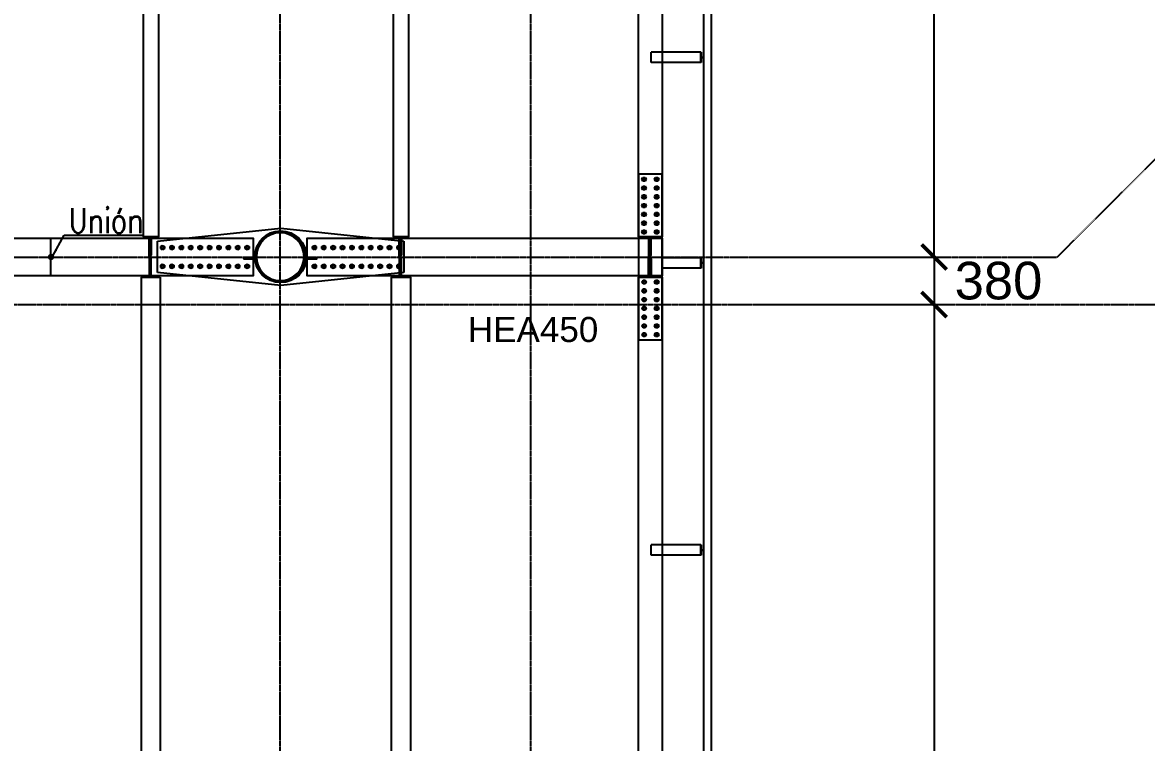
# Model space of a CAD drawing. Header units: millimetres. Extents: x -12345 to 95575, y -14368 to 31862.
# Drawn here: x 80943 to 89912, y 13506 to 19251 of the extents above; entities that cross this region are included whole.
import ezdxf
from ezdxf.enums import TextEntityAlignment as Align

# ---------------------------------------------------------------- set-up
doc = ezdxf.new("R2010")
doc.units = ezdxf.units.MM
doc.header["$LTSCALE"] = 0.95
doc.linetypes.add('DXK_LINE_DOT3', pattern=[5.9187, 2.979, -0.9799, 0.9799, -0.9799])
doc.layers.get('0').update_dxf_attribs({"color": 255})
for name, color, linetype, lineweight in [('0-3', 250, 'Continuous', 5), ('E_COLUMNAS-1', 1, 'Continuous', 25), ('E_COLUMNAS-3', 1, 'Continuous', 35), ('E_TEXTO', 3, 'Continuous', 9), ('E_VIGAS-1', 254, 'Continuous', 25)]:
    doc.layers.add(name, color=color, linetype=linetype, lineweight=lineweight)
for name, color, linetype in [('COTAS', 8, 'Continuous'), ('HCB-EJES', 1, 'Continuous'), ('HCB_VIGAS', 4, 'Continuous'), ('UNIÒN', 6, 'Continuous')]:
    doc.layers.add(name, color=color, linetype=linetype)
doc.styles.add('CNI_COTAS', font='romans.shx', dxfattribs={"width": 0.8})
doc.styles.add('VERDANA', font='arial.ttf')
doc.dimstyles.new('1.125', dxfattribs={"dimscale": 0, "dimtxt": 300, "dimasz": 200, "dimexe": 4, "dimexo": 4, "dimgap": 15, "dimtad": 0, "dimdec": 0, "dimzin": 4, "dimdsep": 46, "dimtxsty": 'VERDANA', "dimblk": 'ARCHTICK', "dimcen": -10, "dimclrd": 256, "dimclrt": 3, "dimadec": 0, "dimazin": 0, "dimtfac": 1, "dimtdec": 0, "dimtmove": 2, "dimatfit": 0, "dimldrblk": 'OBLIQUE', "dimfxl": 0.05, "dimtolj": 1, "dimtzin": 0, "dimarcsym": 0})
doc.dimstyles.new('UNIÒN', dxfattribs={"dimscale": 0, "dimtxt": 200, "dimasz": 60, "dimexe": 4, "dimexo": 4, "dimgap": 15, "dimtad": 1, "dimdec": 0, "dimzin": 4, "dimdsep": 46, "dimtxsty": 'CNI_COTAS', "dimcen": -0.09, "dimclrd": 6, "dimclrt": 3, "dimadec": 0, "dimazin": 0, "dimtfac": 1, "dimtdec": 0, "dimtmove": 2, "dimatfit": 0, "dimfxl": 0.05, "dimtolj": 1, "dimtzin": 0, "dimarcsym": 0})

# ---------------------------------------------------------------- blocks, each defined once
blk = doc.blocks.new('EST_SFM_VIGA-METALICA-SECCION-C - EST_SFM_VIGA-METALICA-UPN160-1510871-_10_00m_N_E_-NIVEL-3 DOC')
at = {"layer": 'E_VIGAS-1'}
for p, q in [((11.677, 0.0179), (-11.6899, 0.0179)), ((-11.6899, -0.0471), (11.677, -0.0471))]:
    blk.add_line(p, q, dxfattribs=at)
blk = doc.blocks.new('DCTIB_CNI_EST_MOD-1A-FAC_0001_rvt-2-_10_00m_N_E_-NIVEL-3 DOC')
at = {"layer": 'E_VIGAS-1'}
for p, q in [((3.2962, 159.5944), (3.2962, 159.6764)), ((3.6945, 159.6764), (3.2962, 159.6764)), ((3.6945, 159.6764), (3.6945, 159.5944)), ((3.6945, 159.5944), (3.6945, 159.6764)), ((3.6945, 159.6764), (3.6954, 159.6764)), ((3.6953, 159.6379), (3.7005, 159.6379)), ((3.6954, 159.6764), (3.6954, 159.6486)), ((3.7005, 159.6379), (3.7144, 159.6379)), ((3.6945, 159.5944), (3.2962, 159.5944)), ((3.6954, 159.5944), (3.6945, 159.5944)), ((3.7005, 159.6329), (3.6952, 159.6329)), ((3.6954, 159.6222), (3.6954, 159.5944)), ((3.7144, 159.6329), (3.7005, 159.6329)), ((3.3864, 157.9541), (3.3864, 158.0361)), ((3.6945, 158.0361), (3.3864, 158.0361)), ((3.6945, 158.0361), (3.6945, 157.9541)), ((3.6945, 157.9541), (3.6945, 158.0361)), ((3.6945, 158.0361), (3.6954, 158.0361)), ((3.6954, 158.0361), (3.6954, 158.0083)), ((3.6945, 157.9541), (3.3864, 157.9541)), ((3.6954, 157.9541), (3.6945, 157.9541)), ((3.7005, 157.9926), (3.6952, 157.9926)), ((3.6953, 157.9976), (3.7005, 157.9976)), ((3.6954, 157.9819), (3.6954, 157.9541)), ((3.7005, 157.9976), (3.7144, 157.9976)), ((3.7144, 157.9926), (3.7005, 157.9926)), ((3.2962, 155.6628), (3.2962, 155.7448)), ((3.6945, 155.7448), (3.2962, 155.7448)), ((3.6945, 155.7448), (3.6945, 155.6628)), ((3.6945, 155.6628), (3.6945, 155.7448)), ((3.6945, 155.7448), (3.6954, 155.7448)), ((3.7005, 155.7013), (3.6952, 155.7013)), ((3.6953, 155.7063), (3.7005, 155.7063)), ((3.6954, 155.7448), (3.6954, 155.717)), ((3.6954, 155.6906), (3.6954, 155.6628)), ((3.7005, 155.7063), (3.7144, 155.7063)), ((3.7144, 155.7013), (3.7005, 155.7013)), ((3.6945, 155.6628), (3.2962, 155.6628)), ((3.6954, 155.6628), (3.6945, 155.6628))]:
    blk.add_line(p, q, dxfattribs=at)
for points, knots in [([(3.6954, 159.6486), (3.6954, 159.6477), (3.6955, 159.646), (3.6957, 159.6436), (3.6962, 159.6415), (3.697, 159.6396), (3.6983, 159.6382), (3.6997, 159.6379), (3.7005, 159.6379)], [0, 0, 0, 0, 0.142857, 0.285714, 0.428571, 0.571429, 0.785714, 1, 1, 1, 1]), ([(3.7005, 159.6379), (3.6994, 159.6379), (3.6981, 159.6383), (3.6968, 159.6398), (3.6962, 159.6414), (3.6959, 159.6428), (3.6957, 159.6439), (3.6955, 159.6457), (3.6954, 159.6473), (3.6954, 159.6486)], [0, 0, 0, 0, 0.285714, 0.428571, 0.571429, 0.678571, 0.732143, 0.785714, 1, 1, 1, 1]), ([(3.6954, 159.6222), (3.6954, 159.623), (3.6955, 159.6247), (3.6957, 159.6271), (3.6962, 159.6292), (3.697, 159.6312), (3.6983, 159.6326), (3.6997, 159.6329), (3.7005, 159.6329)], [0, 0, 0, 0, 0.142857, 0.285714, 0.428571, 0.571429, 0.785714, 1, 1, 1, 1]), ([(3.7005, 159.6329), (3.6994, 159.6329), (3.6981, 159.6325), (3.6968, 159.6309), (3.6962, 159.6294), (3.6959, 159.6279), (3.6957, 159.6268), (3.6955, 159.625), (3.6954, 159.6235), (3.6954, 159.6222)], [0, 0, 0, 0, 0.285714, 0.428571, 0.571429, 0.678571, 0.732143, 0.785714, 1, 1, 1, 1]), ([(3.6954, 158.0083), (3.6954, 158.0074), (3.6955, 158.0057), (3.6957, 158.0033), (3.6962, 158.0012), (3.697, 157.9993), (3.6983, 157.9979), (3.6997, 157.9976), (3.7005, 157.9976)], [0, 0, 0, 0, 0.142857, 0.285714, 0.428571, 0.571429, 0.785714, 1, 1, 1, 1]), ([(3.7005, 157.9976), (3.6994, 157.9976), (3.6981, 157.998), (3.6968, 157.9996), (3.6962, 158.0011), (3.6959, 158.0026), (3.6957, 158.0037), (3.6955, 158.0054), (3.6954, 158.007), (3.6954, 158.0083)], [0, 0, 0, 0, 0.285714, 0.428571, 0.571429, 0.678571, 0.732143, 0.785714, 1, 1, 1, 1]), ([(3.6954, 157.9819), (3.6954, 157.9828), (3.6955, 157.9845), (3.6957, 157.9869), (3.6962, 157.989), (3.697, 157.9909), (3.6983, 157.9923), (3.6997, 157.9926), (3.7005, 157.9926)], [0, 0, 0, 0, 0.142857, 0.285714, 0.428571, 0.571429, 0.785714, 1, 1, 1, 1]), ([(3.7005, 157.9926), (3.6994, 157.9926), (3.6981, 157.9922), (3.6968, 157.9906), (3.6962, 157.9891), (3.6959, 157.9876), (3.6957, 157.9865), (3.6955, 157.9848), (3.6954, 157.9832), (3.6954, 157.9819)], [0, 0, 0, 0, 0.285714, 0.428571, 0.571429, 0.678571, 0.732143, 0.785714, 1, 1, 1, 1]), ([(3.6954, 155.717), (3.6954, 155.7161), (3.6955, 155.7144), (3.6957, 155.712), (3.6962, 155.7099), (3.697, 155.7079), (3.6983, 155.7066), (3.6997, 155.7063), (3.7005, 155.7063)], [0, 0, 0, 0, 0.142857, 0.285714, 0.428571, 0.571429, 0.785714, 1, 1, 1, 1]), ([(3.7005, 155.7063), (3.6994, 155.7063), (3.6981, 155.7067), (3.6968, 155.7082), (3.6962, 155.7098), (3.6959, 155.7112), (3.6957, 155.7123), (3.6955, 155.7141), (3.6954, 155.7157), (3.6954, 155.717)], [0, 0, 0, 0, 0.285714, 0.428571, 0.571429, 0.678571, 0.732143, 0.785714, 1, 1, 1, 1]), ([(3.6954, 155.6906), (3.6954, 155.6914), (3.6955, 155.6931), (3.6957, 155.6955), (3.6962, 155.6976), (3.697, 155.6996), (3.6983, 155.701), (3.6997, 155.7013), (3.7005, 155.7013)], [0, 0, 0, 0, 0.142857, 0.285714, 0.428571, 0.571429, 0.785714, 1, 1, 1, 1]), ([(3.7005, 155.7013), (3.6994, 155.7013), (3.6981, 155.7009), (3.6968, 155.6993), (3.6962, 155.6978), (3.6959, 155.6963), (3.6957, 155.6952), (3.6955, 155.6934), (3.6954, 155.6918), (3.6954, 155.6906)], [0, 0, 0, 0, 0.285714, 0.428571, 0.571429, 0.678571, 0.732143, 0.785714, 1, 1, 1, 1])]:
    blk.add_open_spline(points, degree=3, knots=knots, dxfattribs=at)
at = {"layer": 'E_VIGAS-1', "rotation": 269.9999999999999}
blk.add_blockref('EST_SFM_VIGA-METALICA-SECCION-C - EST_SFM_VIGA-METALICA-UPN160-1510871-_10_00m_N_E_-NIVEL-3 DOC', (3.7616, 153.4061), dxfattribs=at)
blk = doc.blocks.new('EST_SCM_COLUMNA-METALICA-SECCION-CIRCULAR - EST_SCM_COLUMNA-TUBULAR-CIRCULAR_PTEØ_16__e_12_7mm-V45-_10_00m_N_E_-NIVEL-3 DOC')
at = {"layer": 'E_COLUMNAS-1'}
h = blk.add_hatch(dxfattribs=at)
h.set_pattern_fill('FP_14', color=256, style=0, pattern_type=2)
h.set_pattern_definition([(225, (158.043, -0.338), (0.15909903, -0.15909903), [])])
h.paths.add_polyline_path([(0.2032, 0), (0.1973, 0.0486), (0.1799, 0.0944), (0.15, 0.1366), (0.1154, 0.1672), (0.0676, 0.1911), (0.02, 0.2017), (-0.0245, 0.2017), (-0.0721, 0.19), (-0.1154, 0.1672), (-0.1521, 0.1347), (-0.1822, 0.0885), (-0.1977, 0.0456), (-0.2032, 0), (-0.1973, -0.0486), (-0.1799, -0.0944), (-0.15, -0.1366), (-0.1154, -0.1672), (-0.0721, -0.19), (-0.02, -0.2017), (0.0245, -0.2017), (0.0721, -0.19), (0.1154, -0.1672), (0.1521, -0.1347), (0.1822, -0.0885), (0.1977, -0.0456)])
h.paths.add_polyline_path([(0.1905, 0), (0.185, -0.0456), (0.1687, -0.0885), (0.1426, -0.1263), (0.1082, -0.1568), (0.0676, -0.1781), (0.02, -0.1891), (-0.0245, -0.1887), (-0.0676, -0.1781), (-0.1082, -0.1568), (-0.1426, -0.1263), (-0.1687, -0.0885), (-0.185, -0.0456), (-0.1905, 0), (-0.1838, 0.0486), (-0.1646, 0.0944), (-0.1426, 0.1263), (-0.1082, 0.1568), (-0.0676, 0.1781), (-0.02, 0.1891), (0.0245, 0.1887), (0.0721, 0.1758), (0.1082, 0.1568), (0.1426, 0.1263), (0.1687, 0.0885), (0.185, 0.0456)])
for points in [[(0.2032, 0, 1), (-0.2032, 0, 1)], [(-0.1905, 0, 1), (0.1905, 0, 1)]]:
    blk.add_lwpolyline(points, format="xyb", close=True, dxfattribs=at)
blk = doc.blocks.new('Bolt-72574620-1925 - 1471')
at = {"color": 253, "linetype": 'Continuous'}
for p, q in [((95980.3, 23644.4), (95995.3, 23653.1)), ((95980.3, 23627.1), (95980.3, 23644.4)), ((95995.3, 23618.5), (95980.3, 23627.1)), ((95995.3, 23653.1), (96010.3, 23644.4)), ((96010.3, 23627.1), (95995.3, 23618.5)), ((96010.3, 23644.4), (96010.3, 23627.1)), ((96055.3, 23644.4), (96070.3, 23653.1)), ((96055.3, 23627.1), (96055.3, 23644.4)), ((96070.3, 23618.5), (96055.3, 23627.1)), ((96070.3, 23653.1), (96085.3, 23644.4)), ((96085.3, 23627.1), (96070.3, 23618.5)), ((96085.3, 23644.4), (96085.3, 23627.1)), ((96130.3, 23644.4), (96145.3, 23653.1)), ((96130.3, 23627.1), (96130.3, 23644.4)), ((96145.3, 23618.5), (96130.3, 23627.1)), ((96145.3, 23653.1), (96160.3, 23644.4)), ((96160.3, 23627.1), (96145.3, 23618.5)), ((96160.3, 23644.4), (96160.3, 23627.1)), ((96205.3, 23644.4), (96220.3, 23653.1)), ((96205.3, 23627.1), (96205.3, 23644.4)), ((96220.3, 23618.5), (96205.3, 23627.1)), ((96220.3, 23653.1), (96235.3, 23644.4)), ((96235.3, 23627.1), (96220.3, 23618.5)), ((96235.3, 23644.4), (96235.3, 23627.1)), ((96280.3, 23644.4), (96295.3, 23653.1)), ((96280.3, 23627.1), (96280.3, 23644.4)), ((96295.3, 23618.5), (96280.3, 23627.1)), ((96295.3, 23653.1), (96310.3, 23644.4)), ((96310.3, 23627.1), (96295.3, 23618.5)), ((96310.3, 23644.4), (96310.3, 23627.1)), ((96355.3, 23644.4), (96370.3, 23653.1)), ((96355.3, 23627.1), (96355.3, 23644.4)), ((96370.3, 23618.5), (96355.3, 23627.1)), ((96370.3, 23653.1), (96385.3, 23644.4)), ((96385.3, 23627.1), (96370.3, 23618.5)), ((96385.3, 23644.4), (96385.3, 23627.1)), ((96430.3, 23644.4), (96445.3, 23653.1)), ((96430.3, 23627.1), (96430.3, 23644.4)), ((96445.3, 23618.5), (96430.3, 23627.1)), ((96445.3, 23653.1), (96460.3, 23644.4)), ((96460.3, 23627.1), (96445.3, 23618.5)), ((96460.3, 23644.4), (96460.3, 23627.1)), ((96505.3, 23644.4), (96520.3, 23653.1)), ((96505.3, 23627.1), (96505.3, 23644.4)), ((96520.3, 23618.5), (96505.3, 23627.1)), ((96520.3, 23653.1), (96535.3, 23644.4)), ((96535.3, 23627.1), (96520.3, 23618.5)), ((96535.3, 23644.4), (96535.3, 23627.1)), ((96580.3, 23644.4), (96595.3, 23653.1)), ((96580.3, 23627.1), (96580.3, 23644.4)), ((96595.3, 23618.5), (96580.3, 23627.1)), ((96595.3, 23653.1), (96610.3, 23644.4)), ((96610.3, 23627.1), (96595.3, 23618.5)), ((96610.3, 23644.4), (96610.3, 23627.1)), ((96655.3, 23644.4), (96670.3, 23653.1)), ((96655.3, 23627.1), (96655.3, 23644.4)), ((96670.3, 23618.5), (96655.3, 23627.1)), ((96670.3, 23653.1), (96685.3, 23644.4)), ((96685.3, 23627.1), (96670.3, 23618.5)), ((96685.3, 23644.4), (96685.3, 23627.1)), ((95980.3, 23494.4), (95995.3, 23503.1)), ((95995.3, 23503.1), (96010.3, 23494.4)), ((96055.3, 23494.4), (96070.3, 23503.1)), ((96070.3, 23503.1), (96085.3, 23494.4)), ((96130.3, 23494.4), (96145.3, 23503.1)), ((96145.3, 23503.1), (96160.3, 23494.4)), ((96205.3, 23494.4), (96220.3, 23503.1)), ((96220.3, 23503.1), (96235.3, 23494.4)), ((96280.3, 23494.4), (96295.3, 23503.1)), ((96295.3, 23503.1), (96310.3, 23494.4)), ((96355.3, 23494.4), (96370.3, 23503.1)), ((96370.3, 23503.1), (96385.3, 23494.4)), ((96430.3, 23494.4), (96445.3, 23503.1)), ((96445.3, 23503.1), (96460.3, 23494.4)), ((96505.3, 23494.4), (96520.3, 23503.1)), ((96520.3, 23503.1), (96535.3, 23494.4)), ((96580.3, 23494.4), (96595.3, 23503.1)), ((96595.3, 23503.1), (96610.3, 23494.4)), ((96655.3, 23494.4), (96670.3, 23503.1)), ((96670.3, 23503.1), (96685.3, 23494.4)), ((95980.3, 23477.1), (95980.3, 23494.4)), ((95995.3, 23468.5), (95980.3, 23477.1)), ((96010.3, 23477.1), (95995.3, 23468.5)), ((96010.3, 23494.4), (96010.3, 23477.1)), ((96055.3, 23477.1), (96055.3, 23494.4)), ((96070.3, 23468.5), (96055.3, 23477.1)), ((96085.3, 23477.1), (96070.3, 23468.5)), ((96085.3, 23494.4), (96085.3, 23477.1)), ((96130.3, 23477.1), (96130.3, 23494.4)), ((96145.3, 23468.5), (96130.3, 23477.1)), ((96160.3, 23477.1), (96145.3, 23468.5)), ((96160.3, 23494.4), (96160.3, 23477.1)), ((96205.3, 23477.1), (96205.3, 23494.4)), ((96220.3, 23468.5), (96205.3, 23477.1)), ((96235.3, 23477.1), (96220.3, 23468.5)), ((96235.3, 23494.4), (96235.3, 23477.1)), ((96280.3, 23477.1), (96280.3, 23494.4)), ((96295.3, 23468.5), (96280.3, 23477.1)), ((96310.3, 23477.1), (96295.3, 23468.5)), ((96310.3, 23494.4), (96310.3, 23477.1)), ((96355.3, 23477.1), (96355.3, 23494.4)), ((96370.3, 23468.5), (96355.3, 23477.1)), ((96385.3, 23477.1), (96370.3, 23468.5)), ((96385.3, 23494.4), (96385.3, 23477.1)), ((96430.3, 23477.1), (96430.3, 23494.4)), ((96445.3, 23468.5), (96430.3, 23477.1)), ((96460.3, 23477.1), (96445.3, 23468.5)), ((96460.3, 23494.4), (96460.3, 23477.1)), ((96505.3, 23477.1), (96505.3, 23494.4)), ((96520.3, 23468.5), (96505.3, 23477.1)), ((96535.3, 23477.1), (96520.3, 23468.5)), ((96535.3, 23494.4), (96535.3, 23477.1)), ((96580.3, 23477.1), (96580.3, 23494.4)), ((96595.3, 23468.5), (96580.3, 23477.1)), ((96610.3, 23477.1), (96595.3, 23468.5)), ((96610.3, 23494.4), (96610.3, 23477.1)), ((96655.3, 23477.1), (96655.3, 23494.4)), ((96670.3, 23468.5), (96655.3, 23477.1)), ((96685.3, 23477.1), (96670.3, 23468.5)), ((96685.3, 23494.4), (96685.3, 23477.1))]:
    blk.add_line(p, q, dxfattribs=at)
for centre, radius, start, end in [((95995.3, 23635.8), 11.5, 18, 198), ((95995.3, 23635.8), 11.5, 198, 18), ((95995.3, 23635.8), 10, 90, 270), ((95995.3, 23635.8), 10, 270, 90), ((96070.3, 23635.8), 11.5, 18, 198), ((96070.3, 23635.8), 11.5, 198, 18), ((96070.3, 23635.8), 10, 90, 270), ((96070.3, 23635.8), 10, 270, 90), ((96145.3, 23635.8), 11.5, 18, 198), ((96145.3, 23635.8), 11.5, 198, 18), ((96145.3, 23635.8), 10, 90, 270), ((96145.3, 23635.8), 10, 270, 90), ((96220.3, 23635.8), 11.5, 18, 198), ((96220.3, 23635.8), 11.5, 198, 18), ((96220.3, 23635.8), 10, 90, 270), ((96220.3, 23635.8), 10, 270, 90), ((96295.3, 23635.8), 11.5, 18, 198), ((96295.3, 23635.8), 11.5, 198, 18), ((96295.3, 23635.8), 10, 90, 270), ((96295.3, 23635.8), 10, 270, 90), ((96370.3, 23635.8), 11.5, 18, 198), ((96370.3, 23635.8), 11.5, 198, 18), ((96370.3, 23635.8), 10, 90, 270), ((96370.3, 23635.8), 10, 270, 90), ((96445.3, 23635.8), 11.5, 18, 198), ((96445.3, 23635.8), 11.5, 198, 18), ((96445.3, 23635.8), 10, 90, 270), ((96445.3, 23635.8), 10, 270, 90), ((96520.3, 23635.8), 11.5, 18, 198), ((96520.3, 23635.8), 11.5, 198, 18), ((96520.3, 23635.8), 10, 90, 270), ((96520.3, 23635.8), 10, 270, 90), ((96595.3, 23635.8), 11.5, 18, 198), ((96595.3, 23635.8), 11.5, 198, 18), ((96595.3, 23635.8), 10, 90, 270), ((96595.3, 23635.8), 10, 270, 90), ((96670.3, 23635.8), 11.5, 18, 198), ((96670.3, 23635.8), 11.5, 198, 18), ((96670.3, 23635.8), 10, 90, 270), ((96670.3, 23635.8), 10, 270, 90), ((95995.3, 23485.8), 11.5, 18, 198), ((96070.3, 23485.8), 11.5, 18, 198), ((96145.3, 23485.8), 11.5, 18, 198), ((96220.3, 23485.8), 11.5, 18, 198), ((96295.3, 23485.8), 11.5, 18, 198), ((96370.3, 23485.8), 11.5, 18, 198), ((96445.3, 23485.8), 11.5, 18, 198), ((96520.3, 23485.8), 11.5, 18, 198), ((96595.3, 23485.8), 11.5, 18, 198), ((96670.3, 23485.8), 11.5, 18, 198), ((95995.3, 23485.8), 11.5, 198, 18), ((95995.3, 23485.8), 10, 90, 270), ((95995.3, 23485.8), 10, 270, 90), ((96070.3, 23485.8), 11.5, 198, 18), ((96070.3, 23485.8), 10, 90, 270), ((96070.3, 23485.8), 10, 270, 90), ((96145.3, 23485.8), 11.5, 198, 18), ((96145.3, 23485.8), 10, 90, 270), ((96145.3, 23485.8), 10, 270, 90), ((96220.3, 23485.8), 11.5, 198, 18), ((96220.3, 23485.8), 10, 90, 270), ((96220.3, 23485.8), 10, 270, 90), ((96295.3, 23485.8), 11.5, 198, 18), ((96295.3, 23485.8), 10, 90, 270), ((96295.3, 23485.8), 10, 270, 90), ((96370.3, 23485.8), 11.5, 198, 18), ((96370.3, 23485.8), 10, 90, 270), ((96370.3, 23485.8), 10, 270, 90), ((96445.3, 23485.8), 11.5, 198, 18), ((96445.3, 23485.8), 10, 90, 270), ((96445.3, 23485.8), 10, 270, 90), ((96520.3, 23485.8), 11.5, 198, 18), ((96520.3, 23485.8), 10, 90, 270), ((96520.3, 23485.8), 10, 270, 90), ((96595.3, 23485.8), 11.5, 198, 18), ((96595.3, 23485.8), 10, 90, 270), ((96595.3, 23485.8), 10, 270, 90), ((96670.3, 23485.8), 11.5, 198, 18), ((96670.3, 23485.8), 10, 90, 270), ((96670.3, 23485.8), 10, 270, 90)]:
    blk.add_arc(centre, radius, start, end, dxfattribs=at)
blk = doc.blocks.new('Part-72574620-1920 - 1471')
at = {"color": 253, "linetype": 'Continuous'}
for p, q in [((94744.4, 23685.8), (95727.1, 23790)), ((95727.1, 23790), (96710.3, 23686.1)), ((94744.4, 23435.8), (94744.4, 23685.8)), ((96710.3, 23686.1), (96710.3, 23436.1)), ((95727.3, 23334), (94744.4, 23435.8)), ((96710.3, 23436.1), (95727.3, 23334))]:
    blk.add_line(p, q, dxfattribs=at)
blk.add_circle((95727.3, 23562), 206, dxfattribs=at)
blk = doc.blocks.new('Bolt-72574620-1926 - 1471')
at = {"color": 253, "linetype": 'Continuous'}
for p, q in [((94769.4, 23644.4), (94784.4, 23653.1)), ((94769.4, 23627.1), (94769.4, 23644.4)), ((94784.4, 23618.4), (94769.4, 23627.1)), ((94784.4, 23653.1), (94799.4, 23644.4)), ((94799.4, 23627.1), (94784.4, 23618.4)), ((94799.4, 23644.4), (94799.4, 23627.1)), ((94844.4, 23644.4), (94859.4, 23653.1)), ((94844.4, 23627.1), (94844.4, 23644.4)), ((94859.4, 23618.4), (94844.4, 23627.1)), ((94859.4, 23653.1), (94874.4, 23644.4)), ((94874.4, 23627.1), (94859.4, 23618.4)), ((94874.4, 23644.4), (94874.4, 23627.1)), ((94919.4, 23644.4), (94934.4, 23653.1)), ((94919.4, 23627.1), (94919.4, 23644.4)), ((94934.4, 23618.4), (94919.4, 23627.1)), ((94934.4, 23653.1), (94949.4, 23644.4)), ((94949.4, 23627.1), (94934.4, 23618.4)), ((94949.4, 23644.4), (94949.4, 23627.1)), ((94994.4, 23644.4), (95009.4, 23653.1)), ((94994.4, 23627.1), (94994.4, 23644.4)), ((95009.4, 23618.4), (94994.4, 23627.1)), ((95009.4, 23653.1), (95024.4, 23644.4)), ((95024.4, 23627.1), (95009.4, 23618.4)), ((95024.4, 23644.4), (95024.4, 23627.1)), ((95069.4, 23644.4), (95084.4, 23653.1)), ((95069.4, 23627.1), (95069.4, 23644.4)), ((95084.4, 23618.4), (95069.4, 23627.1)), ((95084.4, 23653.1), (95099.4, 23644.4)), ((95099.4, 23627.1), (95084.4, 23618.4)), ((95099.4, 23644.4), (95099.4, 23627.1)), ((95144.4, 23644.4), (95159.4, 23653.1)), ((95144.4, 23627.1), (95144.4, 23644.4)), ((95159.4, 23618.4), (95144.4, 23627.1)), ((95159.4, 23653.1), (95174.4, 23644.4)), ((95174.4, 23627.1), (95159.4, 23618.4)), ((95174.4, 23644.4), (95174.4, 23627.1)), ((95219.4, 23644.4), (95234.4, 23653.1)), ((95219.4, 23627.1), (95219.4, 23644.4)), ((95234.4, 23618.4), (95219.4, 23627.1)), ((95234.4, 23653.1), (95249.4, 23644.4)), ((95249.4, 23627.1), (95234.4, 23618.4)), ((95249.4, 23644.4), (95249.4, 23627.1)), ((95294.4, 23644.4), (95309.4, 23653.1)), ((95294.4, 23627.1), (95294.4, 23644.4)), ((95309.4, 23618.4), (95294.4, 23627.1)), ((95309.4, 23653.1), (95324.4, 23644.4)), ((95324.4, 23627.1), (95309.4, 23618.4)), ((95324.4, 23644.4), (95324.4, 23627.1)), ((95369.4, 23644.4), (95384.4, 23653.1)), ((95369.4, 23627.1), (95369.4, 23644.4)), ((95384.4, 23618.5), (95369.4, 23627.1)), ((95384.4, 23653.1), (95399.4, 23644.4)), ((95399.4, 23627.1), (95384.4, 23618.5)), ((95399.4, 23644.4), (95399.4, 23627.1)), ((95444.4, 23644.4), (95459.4, 23653.1)), ((95444.4, 23627.1), (95444.4, 23644.4)), ((95459.4, 23618.5), (95444.4, 23627.1)), ((95459.4, 23653.1), (95474.4, 23644.4)), ((95474.4, 23627.1), (95459.4, 23618.5)), ((95474.4, 23644.4), (95474.4, 23627.1)), ((94769.4, 23494.4), (94784.4, 23503.1)), ((94784.4, 23503.1), (94799.4, 23494.4)), ((94844.4, 23494.4), (94859.4, 23503.1)), ((94859.4, 23503.1), (94874.4, 23494.4)), ((94919.4, 23494.4), (94934.4, 23503.1)), ((94934.4, 23503.1), (94949.4, 23494.4)), ((94994.4, 23494.4), (95009.4, 23503.1)), ((95009.4, 23503.1), (95024.4, 23494.4)), ((95069.4, 23494.4), (95084.4, 23503.1)), ((95084.4, 23503.1), (95099.4, 23494.4)), ((95144.4, 23494.4), (95159.4, 23503.1)), ((95159.4, 23503.1), (95174.4, 23494.4)), ((95219.4, 23494.4), (95234.4, 23503.1)), ((95234.4, 23503.1), (95249.4, 23494.4)), ((95294.4, 23494.4), (95309.4, 23503.1)), ((95309.4, 23503.1), (95324.4, 23494.4)), ((95369.4, 23494.4), (95384.4, 23503.1)), ((95384.4, 23503.1), (95399.4, 23494.4)), ((95444.4, 23494.4), (95459.4, 23503.1)), ((95459.4, 23503.1), (95474.4, 23494.4)), ((94769.4, 23477.1), (94769.4, 23494.4)), ((94784.4, 23468.4), (94769.4, 23477.1)), ((94799.4, 23477.1), (94784.4, 23468.4)), ((94799.4, 23494.4), (94799.4, 23477.1)), ((94844.4, 23477.1), (94844.4, 23494.4)), ((94859.4, 23468.4), (94844.4, 23477.1)), ((94874.4, 23477.1), (94859.4, 23468.4)), ((94874.4, 23494.4), (94874.4, 23477.1)), ((94919.4, 23477.1), (94919.4, 23494.4)), ((94934.4, 23468.4), (94919.4, 23477.1)), ((94949.4, 23477.1), (94934.4, 23468.4)), ((94949.4, 23494.4), (94949.4, 23477.1)), ((94994.4, 23477.1), (94994.4, 23494.4)), ((95009.4, 23468.4), (94994.4, 23477.1)), ((95024.4, 23477.1), (95009.4, 23468.4)), ((95024.4, 23494.4), (95024.4, 23477.1)), ((95069.4, 23477.1), (95069.4, 23494.4)), ((95084.4, 23468.4), (95069.4, 23477.1)), ((95099.4, 23477.1), (95084.4, 23468.4)), ((95099.4, 23494.4), (95099.4, 23477.1)), ((95144.4, 23477.1), (95144.4, 23494.4)), ((95159.4, 23468.4), (95144.4, 23477.1)), ((95174.4, 23477.1), (95159.4, 23468.4)), ((95174.4, 23494.4), (95174.4, 23477.1)), ((95219.4, 23477.1), (95219.4, 23494.4)), ((95234.4, 23468.4), (95219.4, 23477.1)), ((95249.4, 23477.1), (95234.4, 23468.4)), ((95249.4, 23494.4), (95249.4, 23477.1)), ((95294.4, 23477.1), (95294.4, 23494.4)), ((95309.4, 23468.4), (95294.4, 23477.1)), ((95324.4, 23477.1), (95309.4, 23468.4)), ((95324.4, 23494.4), (95324.4, 23477.1)), ((95369.4, 23477.1), (95369.4, 23494.4)), ((95384.4, 23468.5), (95369.4, 23477.1)), ((95399.4, 23477.1), (95384.4, 23468.5)), ((95399.4, 23494.4), (95399.4, 23477.1)), ((95444.4, 23477.1), (95444.4, 23494.4)), ((95459.4, 23468.5), (95444.4, 23477.1)), ((95474.4, 23477.1), (95459.4, 23468.5)), ((95474.4, 23494.4), (95474.4, 23477.1))]:
    blk.add_line(p, q, dxfattribs=at)
for centre, radius, start, end in [((94784.4, 23635.7), 11.5, 18.00408, 198.00408), ((94784.4, 23635.7), 11.5, 198.00408, 18.00408), ((94784.4, 23635.7), 10, 90.00408, 270.00408), ((94784.4, 23635.7), 10, 270.00408, 90.00408), ((94859.4, 23635.7), 11.5, 18.00408, 198.00408), ((94859.4, 23635.7), 11.5, 198.00408, 18.00408), ((94859.4, 23635.7), 10, 90.00408, 270.00408), ((94859.4, 23635.7), 10, 270.00408, 90.00408), ((94934.4, 23635.7), 11.5, 18.00408, 198.00408), ((94934.4, 23635.7), 11.5, 198.00408, 18.00408), ((94934.4, 23635.7), 10, 90.00408, 270.00408), ((94934.4, 23635.7), 10, 270.00408, 90.00408), ((95009.4, 23635.7), 11.5, 18.00408, 198.00408), ((95009.4, 23635.7), 11.5, 198.00408, 18.00408), ((95009.4, 23635.7), 10, 90.00408, 270.00408), ((95009.4, 23635.7), 10, 270.00408, 90.00408), ((95084.4, 23635.8), 11.5, 18.00408, 198.00408), ((95084.4, 23635.8), 11.5, 198.00408, 18.00408), ((95084.4, 23635.8), 10, 90.00408, 270.00408), ((95084.4, 23635.8), 10, 270.00408, 90.00408), ((95159.4, 23635.8), 11.5, 18.00408, 198.00408), ((95159.4, 23635.8), 11.5, 198.00408, 18.00408), ((95159.4, 23635.8), 10, 90.00408, 270.00408), ((95159.4, 23635.8), 10, 270.00408, 90.00408), ((95234.4, 23635.8), 11.5, 18.00408, 198.00408), ((95234.4, 23635.8), 11.5, 198.00408, 18.00408), ((95234.4, 23635.8), 10, 90.00408, 270.00408), ((95234.4, 23635.8), 10, 270.00408, 90.00408), ((95309.4, 23635.8), 11.5, 18.00408, 198.00408), ((95309.4, 23635.8), 11.5, 198.00408, 18.00408), ((95309.4, 23635.8), 10, 90.00408, 270.00408), ((95309.4, 23635.8), 10, 270.00408, 90.00408), ((95384.4, 23635.8), 11.5, 18.00408, 198.00408), ((95384.4, 23635.8), 11.5, 198.00408, 18.00408), ((95384.4, 23635.8), 10, 90.00408, 270.00408), ((95384.4, 23635.8), 10, 270.00408, 90.00408), ((95459.4, 23635.8), 11.5, 18.00408, 198.00408), ((95459.4, 23635.8), 11.5, 198.00408, 18.00408), ((95459.4, 23635.8), 10, 90.00408, 270.00408), ((95459.4, 23635.8), 10, 270.00408, 90.00408), ((94784.4, 23485.7), 11.5, 18.00408, 198.00408), ((94859.4, 23485.7), 11.5, 18.00408, 198.00408), ((94934.4, 23485.7), 11.5, 18.00408, 198.00408), ((95009.4, 23485.7), 11.5, 18.00408, 198.00408), ((95084.4, 23485.8), 11.5, 18.00408, 198.00408), ((95159.4, 23485.8), 11.5, 18.00408, 198.00408), ((95234.4, 23485.8), 11.5, 18.00408, 198.00408), ((95309.4, 23485.8), 11.5, 18.00408, 198.00408), ((95384.4, 23485.8), 11.5, 18.00408, 198.00408), ((95459.4, 23485.8), 11.5, 18.00408, 198.00408), ((94784.4, 23485.7), 11.5, 198.00408, 18.00408), ((94784.4, 23485.7), 10, 90.00408, 270.00408), ((94784.4, 23485.7), 10, 270.00408, 90.00408), ((94859.4, 23485.7), 11.5, 198.00408, 18.00408), ((94859.4, 23485.7), 10, 90.00408, 270.00408), ((94859.4, 23485.7), 10, 270.00408, 90.00408), ((94934.4, 23485.7), 11.5, 198.00408, 18.00408), ((94934.4, 23485.7), 10, 90.00408, 270.00408), ((94934.4, 23485.7), 10, 270.00408, 90.00408), ((95009.4, 23485.7), 11.5, 198.00408, 18.00408), ((95009.4, 23485.7), 10, 90.00408, 270.00408), ((95009.4, 23485.7), 10, 270.00408, 90.00408), ((95084.4, 23485.8), 11.5, 198.00408, 18.00408), ((95084.4, 23485.8), 10, 90.00408, 270.00408), ((95084.4, 23485.8), 10, 270.00408, 90.00408), ((95159.4, 23485.8), 11.5, 198.00408, 18.00408), ((95159.4, 23485.8), 10, 90.00408, 270.00408), ((95159.4, 23485.8), 10, 270.00408, 90.00408), ((95234.4, 23485.8), 11.5, 198.00408, 18.00408), ((95234.4, 23485.8), 10, 90.00408, 270.00408), ((95234.4, 23485.8), 10, 270.00408, 90.00408), ((95309.4, 23485.8), 11.5, 198.00408, 18.00408), ((95309.4, 23485.8), 10, 90.00408, 270.00408), ((95309.4, 23485.8), 10, 270.00408, 90.00408), ((95384.4, 23485.8), 11.5, 198.00408, 18.00408), ((95384.4, 23485.8), 10, 90.00408, 270.00408), ((95384.4, 23485.8), 10, 270.00408, 90.00408), ((95459.4, 23485.8), 11.5, 198.00408, 18.00408), ((95459.4, 23485.8), 10, 90.00408, 270.00408), ((95459.4, 23485.8), 10, 270.00408, 90.00408)]:
    blk.add_arc(centre, radius, start, end, dxfattribs=at)
blk = doc.blocks.new('Bolt-72574620-2383 - 1471')
at = {"color": 253, "linetype": 'Continuous'}
for p, q in [((98608.8, 24180.2), (98617.5, 24195.2)), ((98617.5, 24165.2), (98608.8, 24180.2)), ((98608.8, 24110.2), (98617.5, 24125.2)), ((98617.5, 24195.2), (98634.8, 24195.2)), ((98634.8, 24165.2), (98617.5, 24165.2)), ((98617.5, 24125.2), (98634.8, 24125.2)), ((98634.8, 24195.2), (98643.5, 24180.2)), ((98643.5, 24180.2), (98634.8, 24165.2)), ((98634.8, 24125.2), (98643.5, 24110.2)), ((98708.8, 24180.2), (98717.5, 24195.2)), ((98717.5, 24165.2), (98708.8, 24180.2)), ((98708.8, 24110.2), (98717.5, 24125.2)), ((98717.5, 24195.2), (98734.8, 24195.2)), ((98734.8, 24165.2), (98717.5, 24165.2)), ((98717.5, 24125.2), (98734.8, 24125.2)), ((98734.8, 24195.2), (98743.5, 24180.2)), ((98743.5, 24180.2), (98734.8, 24165.2)), ((98734.8, 24125.2), (98743.5, 24110.2)), ((98617.5, 24095.2), (98608.8, 24110.2)), ((98608.8, 24040.2), (98617.5, 24055.2)), ((98617.5, 24025.2), (98608.8, 24040.2)), ((98634.8, 24095.2), (98617.5, 24095.2)), ((98617.5, 24055.2), (98634.8, 24055.2)), ((98643.5, 24110.2), (98634.8, 24095.2)), ((98634.8, 24055.2), (98643.5, 24040.2)), ((98643.5, 24040.2), (98634.8, 24025.2)), ((98717.5, 24095.2), (98708.8, 24110.2)), ((98708.8, 24040.2), (98717.5, 24055.2)), ((98717.5, 24025.2), (98708.8, 24040.2)), ((98734.8, 24095.2), (98717.5, 24095.2)), ((98717.5, 24055.2), (98734.8, 24055.2)), ((98743.5, 24110.2), (98734.8, 24095.2)), ((98734.8, 24055.2), (98743.5, 24040.2)), ((98743.5, 24040.2), (98734.8, 24025.2)), ((98608.8, 23970.2), (98617.5, 23985.2)), ((98617.5, 23955.2), (98608.8, 23970.2)), ((98634.8, 24025.2), (98617.5, 24025.2)), ((98617.5, 23985.2), (98634.8, 23985.2)), ((98634.8, 23955.2), (98617.5, 23955.2)), ((98634.8, 23985.2), (98643.5, 23970.2)), ((98643.5, 23970.2), (98634.8, 23955.2)), ((98708.8, 23970.2), (98717.5, 23985.2)), ((98717.5, 23955.2), (98708.8, 23970.2)), ((98734.8, 24025.2), (98717.5, 24025.2)), ((98717.5, 23985.2), (98734.8, 23985.2)), ((98734.8, 23955.2), (98717.5, 23955.2)), ((98734.8, 23985.2), (98743.5, 23970.2)), ((98743.5, 23970.2), (98734.8, 23955.2)), ((98608.8, 23900.2), (98617.5, 23915.2)), ((98617.5, 23885.2), (98608.8, 23900.2)), ((98617.5, 23915.2), (98634.8, 23915.2)), ((98634.8, 23885.2), (98617.5, 23885.2)), ((98634.8, 23915.2), (98643.5, 23900.2)), ((98643.5, 23900.2), (98634.8, 23885.2)), ((98708.8, 23900.2), (98717.5, 23915.2)), ((98717.5, 23885.2), (98708.8, 23900.2)), ((98717.5, 23915.2), (98734.8, 23915.2)), ((98734.8, 23885.2), (98717.5, 23885.2)), ((98734.8, 23915.2), (98743.5, 23900.2)), ((98743.5, 23900.2), (98734.8, 23885.2)), ((98608.8, 23830.2), (98617.5, 23845.2)), ((98617.5, 23815.2), (98608.8, 23830.2)), ((98608.8, 23760.2), (98617.5, 23775.2)), ((98617.5, 23845.2), (98634.8, 23845.2)), ((98634.8, 23815.2), (98617.5, 23815.2)), ((98617.5, 23775.2), (98634.8, 23775.2)), ((98634.8, 23845.2), (98643.5, 23830.2)), ((98643.5, 23830.2), (98634.8, 23815.2)), ((98634.8, 23775.2), (98643.5, 23760.2)), ((98708.8, 23830.2), (98717.5, 23845.2)), ((98717.5, 23815.2), (98708.8, 23830.2)), ((98708.8, 23760.2), (98717.5, 23775.2)), ((98717.5, 23845.2), (98734.8, 23845.2)), ((98734.8, 23815.2), (98717.5, 23815.2)), ((98717.5, 23775.2), (98734.8, 23775.2)), ((98734.8, 23845.2), (98743.5, 23830.2)), ((98743.5, 23830.2), (98734.8, 23815.2)), ((98734.8, 23775.2), (98743.5, 23760.2)), ((98617.5, 23745.2), (98608.8, 23760.2)), ((98634.8, 23745.2), (98617.5, 23745.2)), ((98643.5, 23760.2), (98634.8, 23745.2)), ((98717.5, 23745.2), (98708.8, 23760.2)), ((98734.8, 23745.2), (98717.5, 23745.2)), ((98743.5, 23760.2), (98734.8, 23745.2))]:
    blk.add_line(p, q, dxfattribs=at)
for centre, radius, start, end in [((98626.1, 24180.2), 11, 108.00208, 288.00208), ((98626.1, 24180.2), 10, 0.00208, 180.00208), ((98626.1, 24180.2), 10, 180.00208, 0.00208), ((98626.1, 24180.2), 11, 288.00208, 108.00208), ((98726.1, 24180.2), 11, 108.00208, 288.00208), ((98726.1, 24180.2), 10, 0.00208, 180.00208), ((98726.1, 24180.2), 10, 180.00208, 0.00208), ((98726.1, 24180.2), 11, 288.00208, 108.00208), ((98626.1, 24110.2), 11, 108.00208, 288.00208), ((98626.1, 24040.2), 11, 108.00208, 288.00208), ((98626.1, 24110.2), 10, 0.00208, 180.00208), ((98626.1, 24110.2), 10, 180.00208, 0.00208), ((98626.1, 24040.2), 10, 0.00208, 180.00208), ((98626.1, 24040.2), 10, 180.00208, 0.00208), ((98626.1, 24110.2), 11, 288.00208, 108.00208), ((98626.1, 24040.2), 11, 288.00208, 108.00208), ((98726.1, 24110.2), 11, 108.00208, 288.00208), ((98726.1, 24040.2), 11, 108.00208, 288.00208), ((98726.1, 24110.2), 10, 0.00208, 180.00208), ((98726.1, 24110.2), 10, 180.00208, 0.00208), ((98726.1, 24040.2), 10, 0.00208, 180.00208), ((98726.1, 24040.2), 10, 180.00208, 0.00208), ((98726.1, 24110.2), 11, 288.00208, 108.00208), ((98726.1, 24040.2), 11, 288.00208, 108.00208), ((98626.1, 23970.2), 11, 108.00208, 288.00208), ((98626.1, 23970.2), 10, 0.00208, 180.00208), ((98626.1, 23970.2), 10, 180.00208, 0.00208), ((98626.1, 23970.2), 11, 288.00208, 108.00208), ((98726.1, 23970.2), 11, 108.00208, 288.00208), ((98726.1, 23970.2), 10, 0.00208, 180.00208), ((98726.1, 23970.2), 10, 180.00208, 0.00208), ((98726.1, 23970.2), 11, 288.00208, 108.00208), ((98626.2, 23900.2), 11, 108.00208, 288.00208), ((98626.2, 23900.2), 10, 0.00208, 180.00208), ((98626.2, 23900.2), 10, 180.00208, 0.00208), ((98626.2, 23900.2), 11, 288.00208, 108.00208), ((98726.2, 23900.2), 11, 108.00208, 288.00208), ((98726.2, 23900.2), 10, 0.00208, 180.00208), ((98726.2, 23900.2), 10, 180.00208, 0.00208), ((98726.2, 23900.2), 11, 288.00208, 108.00208), ((98626.2, 23830.2), 11, 108.00208, 288.00208), ((98626.2, 23760.2), 11, 108.00208, 288.00208), ((98626.2, 23830.2), 10, 0.00208, 180.00208), ((98626.2, 23830.2), 10, 180.00208, 0.00208), ((98626.2, 23760.2), 10, 0.00208, 180.00208), ((98626.2, 23830.2), 11, 288.00208, 108.00208), ((98626.2, 23760.2), 11, 288.00208, 108.00208), ((98726.2, 23830.2), 11, 108.00208, 288.00208), ((98726.2, 23760.2), 11, 108.00208, 288.00208), ((98726.2, 23830.2), 10, 0.00208, 180.00208), ((98726.2, 23830.2), 10, 180.00208, 0.00208), ((98726.2, 23760.2), 10, 0.00208, 180.00208), ((98726.2, 23830.2), 11, 288.00208, 108.00208), ((98726.2, 23760.2), 11, 288.00208, 108.00208), ((98626.2, 23760.2), 10, 180.00208, 0.00208), ((98726.2, 23760.2), 10, 180.00208, 0.00208)]:
    blk.add_arc(centre, radius, start, end, dxfattribs=at)
blk = doc.blocks.new('Bolt-72574620-2384 - 1471')
at = {"color": 253, "linetype": 'Continuous'}
for p, q in [((98609.6, 23360.2), (98618.2, 23375.2)), ((98618.2, 23345.2), (98609.6, 23360.2)), ((98618.2, 23375.2), (98635.5, 23375.2)), ((98635.5, 23345.2), (98618.2, 23345.2)), ((98635.5, 23375.2), (98644.2, 23360.2)), ((98644.2, 23360.2), (98635.5, 23345.2)), ((98709.6, 23360.2), (98718.2, 23375.2)), ((98718.2, 23345.2), (98709.6, 23360.2)), ((98718.2, 23375.2), (98735.5, 23375.2)), ((98735.5, 23345.2), (98718.2, 23345.2)), ((98735.5, 23375.2), (98744.2, 23360.2)), ((98744.2, 23360.2), (98735.5, 23345.2)), ((98609.6, 23290.2), (98618.2, 23305.2)), ((98618.2, 23275.2), (98609.6, 23290.2)), ((98609.6, 23220.2), (98618.2, 23235.2)), ((98618.2, 23305.2), (98635.5, 23305.2)), ((98635.5, 23275.2), (98618.2, 23275.2)), ((98618.2, 23235.2), (98635.5, 23235.2)), ((98635.5, 23305.2), (98644.2, 23290.2)), ((98644.2, 23290.2), (98635.5, 23275.2)), ((98635.5, 23235.2), (98644.2, 23220.2)), ((98709.6, 23290.2), (98718.2, 23305.2)), ((98718.2, 23275.2), (98709.6, 23290.2)), ((98709.6, 23220.2), (98718.2, 23235.2)), ((98718.2, 23305.2), (98735.5, 23305.2)), ((98735.5, 23275.2), (98718.2, 23275.2)), ((98718.2, 23235.2), (98735.5, 23235.2)), ((98735.5, 23305.2), (98744.2, 23290.2)), ((98744.2, 23290.2), (98735.5, 23275.2)), ((98735.5, 23235.2), (98744.2, 23220.2)), ((98618.2, 23205.2), (98609.6, 23220.2)), ((98609.6, 23150.2), (98618.2, 23165.2)), ((98618.2, 23135.2), (98609.6, 23150.2)), ((98635.5, 23205.2), (98618.2, 23205.2)), ((98618.2, 23165.2), (98635.5, 23165.2)), ((98644.2, 23220.2), (98635.5, 23205.2)), ((98635.5, 23165.2), (98644.2, 23150.2)), ((98644.2, 23150.2), (98635.5, 23135.2)), ((98718.2, 23205.2), (98709.6, 23220.2)), ((98709.6, 23150.2), (98718.2, 23165.2)), ((98718.2, 23135.2), (98709.6, 23150.2)), ((98735.5, 23205.2), (98718.2, 23205.2)), ((98718.2, 23165.2), (98735.5, 23165.2)), ((98744.2, 23220.2), (98735.5, 23205.2)), ((98735.5, 23165.2), (98744.2, 23150.2)), ((98744.2, 23150.2), (98735.5, 23135.2)), ((98609.6, 23080.2), (98618.2, 23095.2)), ((98618.2, 23065.2), (98609.6, 23080.2)), ((98635.5, 23135.2), (98618.2, 23135.2)), ((98618.2, 23095.2), (98635.5, 23095.2)), ((98635.5, 23065.2), (98618.2, 23065.2)), ((98635.5, 23095.2), (98644.2, 23080.2)), ((98644.2, 23080.2), (98635.5, 23065.2)), ((98709.6, 23080.2), (98718.2, 23095.2)), ((98718.2, 23065.2), (98709.6, 23080.2)), ((98735.5, 23135.2), (98718.2, 23135.2)), ((98718.2, 23095.2), (98735.5, 23095.2)), ((98735.5, 23065.2), (98718.2, 23065.2)), ((98735.5, 23095.2), (98744.2, 23080.2)), ((98744.2, 23080.2), (98735.5, 23065.2)), ((98609.6, 23010.2), (98618.2, 23025.2)), ((98618.2, 22995.2), (98609.6, 23010.2)), ((98618.2, 23025.2), (98635.5, 23025.2)), ((98635.5, 22995.2), (98618.2, 22995.2)), ((98635.5, 23025.2), (98644.2, 23010.2)), ((98644.2, 23010.2), (98635.5, 22995.2)), ((98709.6, 23010.2), (98718.2, 23025.2)), ((98718.2, 22995.2), (98709.6, 23010.2)), ((98718.2, 23025.2), (98735.5, 23025.2)), ((98735.5, 22995.2), (98718.2, 22995.2)), ((98735.5, 23025.2), (98744.2, 23010.2)), ((98744.2, 23010.2), (98735.5, 22995.2)), ((98609.6, 22940.2), (98618.2, 22955.2)), ((98618.2, 22925.2), (98609.6, 22940.2)), ((98618.2, 22955.2), (98635.5, 22955.2)), ((98635.5, 22925.2), (98618.2, 22925.2)), ((98635.5, 22955.2), (98644.2, 22940.2)), ((98644.2, 22940.2), (98635.5, 22925.2)), ((98709.6, 22940.2), (98718.2, 22955.2)), ((98718.2, 22925.2), (98709.6, 22940.2)), ((98718.2, 22955.2), (98735.5, 22955.2)), ((98735.5, 22925.2), (98718.2, 22925.2)), ((98735.5, 22955.2), (98744.2, 22940.2)), ((98744.2, 22940.2), (98735.5, 22925.2))]:
    blk.add_line(p, q, dxfattribs=at)
for centre, radius, start, end in [((98626.9, 23360.2), 11, 108, 288), ((98626.9, 23360.2), 10, 0, 180), ((98626.9, 23360.2), 10, 180, 0), ((98626.9, 23360.2), 11, 288, 108), ((98726.9, 23360.2), 11, 108, 288), ((98726.9, 23360.2), 10, 0, 180), ((98726.9, 23360.2), 10, 180, 0), ((98726.9, 23360.2), 11, 288, 108), ((98626.9, 23290.2), 11, 108, 288), ((98626.9, 23220.2), 11, 108, 288), ((98626.9, 23290.2), 10, 0, 180), ((98626.9, 23290.2), 10, 180, 0), ((98626.9, 23220.2), 10, 0, 180), ((98626.9, 23290.2), 11, 288, 108), ((98626.9, 23220.2), 11, 288, 108), ((98726.9, 23290.2), 11, 108, 288), ((98726.9, 23220.2), 11, 108, 288), ((98726.9, 23290.2), 10, 0, 180), ((98726.9, 23290.2), 10, 180, 0), ((98726.9, 23220.2), 10, 0, 180), ((98726.9, 23290.2), 11, 288, 108), ((98726.9, 23220.2), 11, 288, 108), ((98626.9, 23150.2), 11, 108, 288), ((98626.9, 23220.2), 10, 180, 0), ((98626.9, 23150.2), 10, 0, 180), ((98626.9, 23150.2), 10, 180, 0), ((98626.9, 23150.2), 11, 288, 108), ((98726.9, 23150.2), 11, 108, 288), ((98726.9, 23220.2), 10, 180, 0), ((98726.9, 23150.2), 10, 0, 180), ((98726.9, 23150.2), 10, 180, 0), ((98726.9, 23150.2), 11, 288, 108), ((98626.9, 23080.2), 11, 108, 288), ((98626.9, 23080.2), 10, 0, 180), ((98626.9, 23080.2), 10, 180, 0), ((98626.9, 23080.2), 11, 288, 108), ((98726.9, 23080.2), 11, 108, 288), ((98726.9, 23080.2), 10, 0, 180), ((98726.9, 23080.2), 10, 180, 0), ((98726.9, 23080.2), 11, 288, 108), ((98626.9, 23010.2), 11, 108, 288), ((98626.9, 23010.2), 10, 0, 180), ((98626.9, 23010.2), 10, 180, 0), ((98626.9, 23010.2), 11, 288, 108), ((98726.9, 23010.2), 11, 108, 288), ((98726.9, 23010.2), 10, 0, 180), ((98726.9, 23010.2), 10, 180, 0), ((98726.9, 23010.2), 11, 288, 108), ((98626.9, 22940.2), 11, 108, 288), ((98626.9, 22940.2), 10, 0, 180), ((98626.9, 22940.2), 10, 180, 0), ((98626.9, 22940.2), 11, 288, 108), ((98726.9, 22940.2), 11, 108, 288), ((98726.9, 22940.2), 10, 0, 180), ((98726.9, 22940.2), 10, 180, 0), ((98726.9, 22940.2), 11, 288, 108)]:
    blk.add_arc(centre, radius, start, end, dxfattribs=at)
blk = doc.blocks.new('Part-72574620-2385 - 1471')
at = {"color": 253, "linetype": 'ByBlock'}
for p, q in [((98582, 24221.3), (98580.7, 22900.4)), ((98770.7, 24221.5), (98582, 24221.3)), ((98770.7, 22900.2), (98770.7, 24221.5)), ((98580.7, 22900.4), (98770.7, 22900.2))]:
    blk.add_line(p, q, dxfattribs=at)
blk = doc.blocks.new('_ArchTick')
at = {"color": 0, "linetype": 'ByBlock', "const_width": 0.15}
blk.add_lwpolyline([(-0.5, -0.5), (0.5, 0.5)], dxfattribs=at)
blk = doc.blocks.new('*D612')
at = {"layer": 'COTAS', "color": 0, "lineweight": -2, "transparency": 16777216}
for p, q in [((87059.8, 23900.1), (88220.6, 23900.1)), ((87162.5, 17380), (88220.6, 17380))]:
    blk.add_line(p, q, dxfattribs=at)
at = {"layer": 'COTAS', "lineweight": -2, "transparency": 16777216}
for p, q in [((88216.6, 23900.1), (88216.6, 20808.2)), ((88216.6, 17380), (88216.6, 20471.9))]:
    blk.add_line(p, q, dxfattribs=at)
at = {"layer": 'Defpoints', "color": 0, "transparency": 16777216}
for p in [(87055.8, 23900.1), (88216.6, 23900.1), (87158.5, 17380)]:
    blk.add_point(p, dxfattribs=at)
at = {"layer": 'COTAS', "lineweight": -2, "transparency": 16777216, "xscale": 200, "yscale": 200, "zscale": 200}
for p, rotation in [((88216.6, 23900.1), 90), ((88216.6, 17380), 270)]:
    blk.add_blockref('_ArchTick', p, dxfattribs=dict(at, rotation=rotation))
at = {"layer": 'COTAS', "color": 3, "transparency": 16777216, "insert": (88216.6, 20640), "char_height": 300, "attachment_point": 5, "rotation": 0.1, "style": 'VERDANA'}
blk.add_mtext('\\A1;6520', dxfattribs=at)
blk = doc.blocks.new('_Oblique')
at = {"color": 0, "linetype": 'ByBlock', "lineweight": -2}
blk.add_line((-0.5, -0.5), (0.5, 0.5), dxfattribs=at)
blk = doc.blocks.new('*D626')
at = {"layer": 'COTAS', "color": 0, "lineweight": -2, "transparency": 16777216}
for p, q in [((86933.2, 17000), (88220.6, 17000)), ((89761.4, 8500), (88212.6, 8500))]:
    blk.add_line(p, q, dxfattribs=at)
at = {"layer": 'COTAS', "lineweight": -2, "transparency": 16777216}
for p, q in [((88216.6, 17000), (88216.6, 12918.2)), ((88216.6, 8500), (88216.6, 12581.8))]:
    blk.add_line(p, q, dxfattribs=at)
at = {"layer": 'Defpoints', "color": 0, "transparency": 16777216}
for p in [(86929.2, 17000), (88216.6, 17000), (89765.4, 8500)]:
    blk.add_point(p, dxfattribs=at)
at = {"layer": 'COTAS', "lineweight": -2, "transparency": 16777216, "xscale": 200, "yscale": 200, "zscale": 200}
for p, rotation in [((88216.6, 17000), 90), ((88216.6, 8500), 270)]:
    blk.add_blockref('_ArchTick', p, dxfattribs=dict(at, rotation=rotation))
at = {"layer": 'COTAS', "color": 3, "transparency": 16777216, "insert": (88216.6, 12750), "char_height": 300, "attachment_point": 5, "rotation": 0.1, "style": 'VERDANA'}
blk.add_mtext('\\A1;8500', dxfattribs=at)
blk = doc.blocks.new('*D631')
at = {"layer": 'COTAS', "color": 0, "lineweight": -2, "transparency": 16777216}
for p, q in [((86783.7, 17380), (88220.6, 17380)), ((87322, 17000), (88220.6, 17000))]:
    blk.add_line(p, q, dxfattribs=at)
at = {"layer": 'COTAS', "lineweight": -2, "transparency": 16777216}
blk.add_line((88216.6, 17380), (88216.6, 17000), dxfattribs=at)
at = {"layer": 'Defpoints', "color": 0, "transparency": 16777216}
for p in [(86779.7, 17380), (87318, 17000), (88216.6, 17000)]:
    blk.add_point(p, dxfattribs=at)
at = {"layer": 'COTAS', "lineweight": -2, "transparency": 16777216, "xscale": 200, "yscale": 200, "zscale": 200}
for p, rotation in [((88216.6, 17380), 90), ((88216.6, 17000), 270)]:
    blk.add_blockref('_ArchTick', p, dxfattribs=dict(at, rotation=rotation))
at = {"layer": 'COTAS', "color": 3, "transparency": 16777216, "insert": (88730.6, 17190), "char_height": 300, "attachment_point": 5, "rotation": 0.1, "style": 'VERDANA'}
blk.add_mtext('\\A1;380', dxfattribs=at)

msp = doc.modelspace()

# ---------------------------------------------------------------- linework, layer by layer
at = {"layer": 'E_VIGAS-1', "color": 30, "true_color": 0xf26722}
msp.add_line((81892.7, 17230.2), (82042.7, 17230.2), dxfattribs=at)
at = {"layer": 'HCB-EJES', "linetype": 'DXK_LINE_DOT3'}
for p, q in [((83000, -3906.8), (83000, 29407)), ((85000, -3906.8), (85000, 29407)), ((-10844.5, 17000), (94075, 17000))]:
    msp.add_line(p, q, dxfattribs=at)
msp.add_lwpolyline([(70546.8, 17380), (89199.8, 17380), (90118.8, 18299)], dxfattribs=at)
at = {"layer": 'HCB_VIGAS'}
for points in [[(81907.7, 23791.9), (82027.7, 23791.9), (82027.7, 17540.2), (81907.7, 17540.2)], [(83903.1, 23791.9), (84023.1, 23791.9), (84023.1, 17540.2), (83903.1, 17540.2)], [(73515.9, 17230.2), (73515.9, 17530.2), (82784.1, 17530.2), (82784.1, 17230.2)], [(81954.2, 17530.2), (81964.2, 17530.2), (81964.2, 17386), (81954.2, 17386)], [(81964.2, 17540.2), (81971.3, 17540.2), (81971.3, 17396), (81964.2, 17396)], [(86048.5, 17230.2), (83215.9, 17230.2), (83215.9, 17530.2), (86048.5, 17530.2)], [(83949.6, 17530.2), (83959.6, 17530.2), (83959.6, 17386), (83949.6, 17386)], [(83959.6, 17540.2), (83966.7, 17540.2), (83966.7, 17396), (83959.6, 17396)], [(85938.8, 17386), (85948.8, 17386), (85948.8, 17530.2), (85938.8, 17530.2)], [(85948.8, 17396), (85958.2, 17396), (85958.2, 17540.2), (85948.8, 17540.2)], [(81954.2, 17230.2), (81964.2, 17230.2), (81964.2, 17374.5), (81954.2, 17374.5)], [(81964.2, 17220.2), (81971.3, 17220.2), (81971.3, 17365), (81964.2, 17365)], [(82708.1, 17364.5), (82798.1, 17364.5), (82798.1, 17374.5), (82708.1, 17374.5)], [(83293, 17374.5), (83203, 17374.5), (83203, 17364.5), (83293, 17364.5)], [(83949.6, 17230.2), (83959.6, 17230.2), (83959.6, 17374.5), (83949.6, 17374.5)], [(83959.6, 17220.2), (83966.7, 17220.2), (83966.7, 17365), (83959.6, 17365)], [(85938.8, 17374.5), (85948.8, 17374.5), (85948.8, 17230.2), (85938.8, 17230.2)], [(85948.8, 17364.5), (85958.2, 17364.5), (85958.2, 17220.2), (85948.8, 17220.2)], [(82042.7, 17220.2), (82042.7, 8280.2), (81892.7, 8280.2), (81892.7, 17220.2)], [(84038.1, 8280.2), (83888.1, 8280.2), (83888.1, 17220.2), (84038.1, 17220.2)]]:
    msp.add_lwpolyline(points, close=True, dxfattribs=at)
for points in [[(85858.5, 17540.2), (85858.5, 23792), (86048.5, 23792), (86048.5, 17540.2), (85858.5, 17540.2)], [(85858.5, 8280.2), (85858.5, 17220.2), (86048.5, 17220.2), (86048.5, 8280.2), (85858.5, 8280.2)]]:
    msp.add_lwpolyline(points, dxfattribs=at)
at = {"layer": 'UNIÒN'}
msp.add_lwpolyline([(81170.8, 17230), (81170.8, 17530)], dxfattribs=at)
at = {"layer": 'UNIÒN', "color": 2, "const_width": 25}
msp.add_lwpolyline([(81170.8, 17367.4, 1), (81170.8, 17392.4, 1)], format="xyb", close=True, dxfattribs=at)

# ---------------------------------------------------------------- block references
for name in ['Part-72574620-2385 - 1471', 'Bolt-72574620-2383 - 1471', 'Part-72574620-1920 - 1471', 'Bolt-72574620-1926 - 1471', 'Bolt-72574620-1925 - 1471', 'Bolt-72574620-2384 - 1471']:
    msp.add_blockref(name, (-12723.3, -6180))
at = {"layer": '0-3', "lineweight": 0, "xscale": 1000.000000003685, "yscale": 1000.000000003685, "zscale": 1000.000000003685}
msp.add_blockref('DCTIB_CNI_EST_MOD-1A-FAC_0001_rvt-2-_10_00m_N_E_-NIVEL-3 DOC', (82662.1, -140662.4), dxfattribs=at)
at = {"layer": 'E_COLUMNAS-3', "rotation": 269.9999999999997}
for xscale, yscale, zscale in [(1000.000000003685, 1000.000000003685, 1000.000000003685), (999.9999999999967, 999.9999999999967, 999.9999999999967)]:
    msp.add_blockref('EST_SCM_COLUMNA-METALICA-SECCION-CIRCULAR - EST_SCM_COLUMNA-TUBULAR-CIRCULAR_PTEØ_16__e_12_7mm-V45-_10_00m_N_E_-NIVEL-3 DOC', (83000, 17382.6), dxfattribs=dict(at, xscale=xscale, yscale=yscale, zscale=zscale))

# ---------------------------------------------------------------- texts
at = {"layer": 'E_TEXTO', "style": 'VERDANA'}
msp.add_text('HEA450', height=200, dxfattribs=at).set_placement((85017.4, 16701.8), align=Align.CENTER)
at = {"layer": 'UNIÒN', "color": 3, "insert": (81312.3, 17570.3), "char_height": 200, "attachment_point": 7, "style": 'CNI_COTAS'}
msp.add_mtext('Unión', dxfattribs=at)

# ---------------------------------------------------------------- dimensions: what is measured, and where the dimension line sits
at = {"layer": 'COTAS'}
for base, p1, p2, picture, middle in [((88216.6, 23900.1), (87158.5, 17380), (87055.8, 23900.1), '*D612', (88216.6, 20640)), ((88216.6, 17000), (89765.4, 8500), (86929.2, 17000), '*D626', (88216.6, 12750))]:
    dim = msp.add_linear_dim(base=base, p1=p1, p2=p2, angle=270, dimstyle='1.125', override={"dimscale": 1}, dxfattribs=at)
    dim.commit()
    dim.dimension.update_dxf_attribs({"geometry": picture, "text_midpoint": middle, "text_rotation": 0.1})
dim = msp.add_linear_dim(base=(88216.6, 17000), p1=(86779.7, 17380), p2=(87318, 17000), angle=90, dimstyle='1.125', override={"dimscale": 1}, dxfattribs=at)
dim.commit()
dim.dimension.update_dxf_attribs({"geometry": '*D631', "text_midpoint": (88730.6, 17190), "dimtype": 160, "text_rotation": 0.1})

# ---------------------------------------------------------------- leaders
at = {"layer": 'UNIÒN', "annotation_type": 0, "has_hookline": 1, "hookline_direction": 0, "text_width": 601.9}
msp.add_leader([(81182.4, 17384.4), (81275.7, 17555.3), (81297.3, 17555.3)], dimstyle='UNIÒN', override={"dimscale": 1}, dxfattribs=at)

doc.saveas('drawing.dxf')
